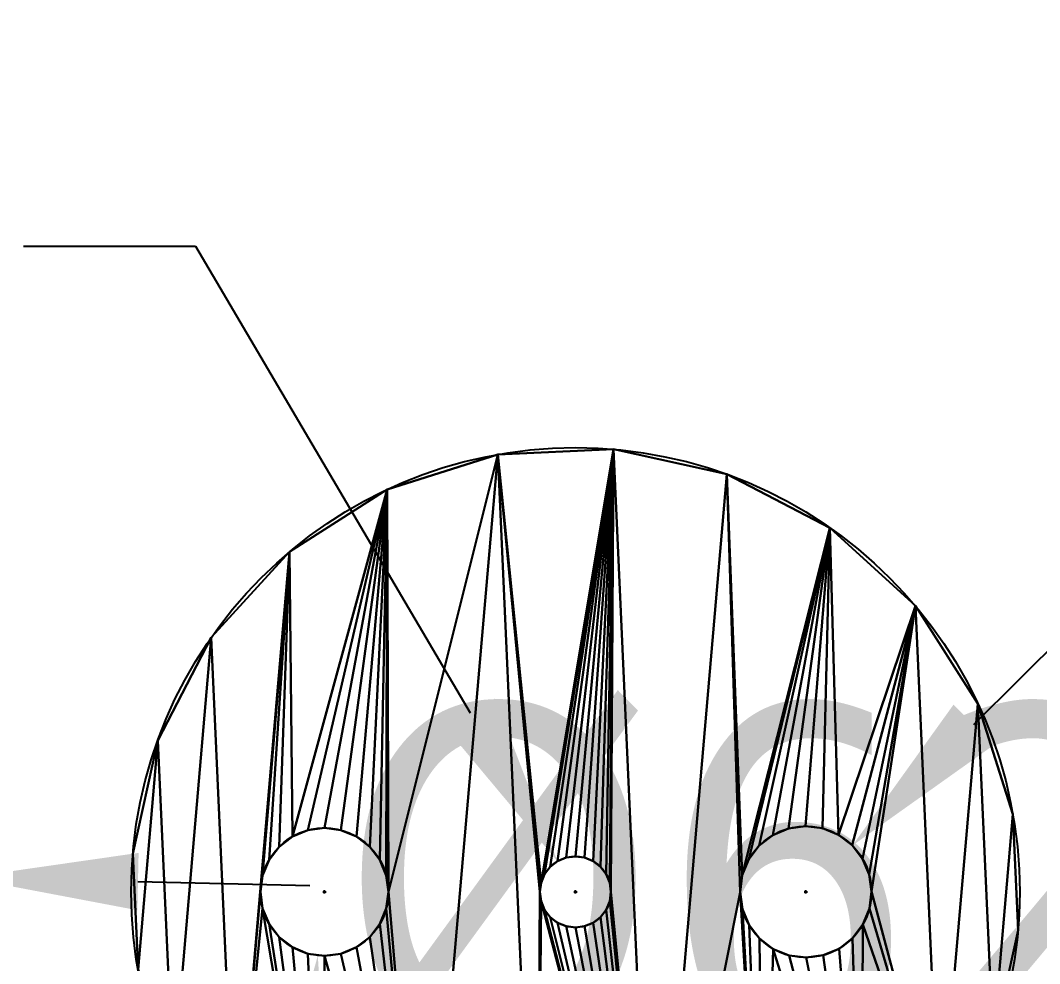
# Model space of a CAD drawing. Extents: x 8092 to 8804, y 9667 to 10646.
# Drawn here: x 8285.1 to 8342.4, y 10347.1 to 10400.2 of the extents above; entities that cross this region are included whole.
import ezdxf

# ---------------------------------------------------------------- set-up
doc = ezdxf.new("R2010")
doc.units = 0
doc.layers.get('0').update_dxf_attribs({"color": 13, "linetype": 'CONTINUOUS'})
doc.layers.get('DEFPOINTS').update_dxf_attribs({"linetype": 'CONTINUOUS'})
doc.styles.add('TAHOMA', font='tahoma.ttf')
doc.dimstyles.new('DIMSTYLE10', dxfattribs={"dimtxt": 19.244637, "dimasz": 9.622319, "dimexe": 9.622319, "dimexo": 9.622319, "dimgap": 1.924464, "dimtad": 0, "dimtih": 1, "dimtoh": 1, "dimdec": 1, "dimzin": 0, "dimtxsty": 'TAHOMA', "dimcen": 0.09, "dimazin": 3, "dimtfac": 1, "dimtdec": 4, "dimtofl": 0, "dimtmove": 0, "dimatfit": 3, "dimtolj": 1, "dimtzin": 0})
doc.dimstyles.new('DIMSTYLE11', dxfattribs={"dimtxt": 19.360294, "dimasz": 9.680147, "dimexe": 9.680147, "dimexo": 9.680147, "dimgap": 1.936029, "dimtad": 0, "dimtih": 1, "dimtoh": 1, "dimdec": 1, "dimzin": 0, "dimtxsty": 'TAHOMA', "dimcen": 0.09, "dimazin": 3, "dimtfac": 1, "dimtdec": 4, "dimtofl": 0, "dimtmove": 0, "dimatfit": 3, "dimtolj": 1, "dimtzin": 0})
doc.dimstyles.new('DIMSTYLE9', dxfattribs={"dimtxt": 19.321487, "dimasz": 9.660743, "dimexe": 9.660743, "dimexo": 9.660743, "dimgap": 1.932149, "dimtad": 0, "dimtih": 1, "dimtoh": 1, "dimdec": 1, "dimzin": 0, "dimtxsty": 'TAHOMA', "dimcen": 0.09, "dimazin": 3, "dimtfac": 1, "dimtdec": 4, "dimtofl": 0, "dimtmove": 0, "dimatfit": 3, "dimtolj": 1, "dimtzin": 0})

# ---------------------------------------------------------------- blocks, each defined once
blk = doc.blocks.new('*D21')
at = {"color": 0}
for p, q in [((8316.206, 10351.138), (8316.386, 10351.138)), ((8316.296, 10351.048), (8316.296, 10351.228)), ((8316.528, 10306.817), (8316.477, 10316.477)), ((8326.189, 10306.817), (8316.528, 10306.817))]:
    blk.add_line(p, q, dxfattribs=at)
blk.add_solid([(8318.088, 10316.486), (8314.867, 10316.469), (8316.427, 10326.138)], dxfattribs=at)
at = {"layer": 'DEFPOINTS', "color": 0}
for p in [(8316.166, 10376.137), (8316.427, 10326.138)]:
    blk.add_point(p, dxfattribs=at)
at = {"color": 0, "insert": (8384.366, 10306.817), "char_height": 19.32149, "attachment_point": 5, "style": 'TAHOMA'}
blk.add_mtext('\\A1;%%c50.0mm', dxfattribs=at)
blk = doc.blocks.new('*D22')
at = {"color": 0}
for p, q in [((8356.3, 10378.055), (8338.703, 10360.537)), ((8365.922, 10378.055), (8356.3, 10378.055)), ((8329.172, 10351.138), (8329.352, 10351.138)), ((8329.262, 10351.048), (8329.262, 10351.228))]:
    blk.add_line(p, q, dxfattribs=at)
blk.add_solid([(8337.572, 10361.674), (8339.835, 10359.401), (8331.884, 10353.748)], dxfattribs=at)
at = {"layer": 'DEFPOINTS', "color": 0}
for p in [(8331.884, 10353.748), (8326.64, 10348.527)]:
    blk.add_point(p, dxfattribs=at)
at = {"color": 0, "insert": (8416.641, 10378.055), "char_height": 19.24464, "attachment_point": 5, "style": 'TAHOMA'}
blk.add_mtext('\\A1;%%c7.4mm', dxfattribs=at)
blk = doc.blocks.new('*D23')
at = {"color": 0}
for p, q in [((8285.245, 10387.477), (8294.925, 10387.477)), ((8294.925, 10387.477), (8310.375, 10361.206)), ((8316.206, 10351.138), (8316.386, 10351.138)), ((8316.296, 10351.048), (8316.296, 10351.228))]:
    blk.add_line(p, q, dxfattribs=at)
blk.add_solid([(8308.985, 10360.388), (8311.766, 10362.024), (8315.282, 10352.862)], dxfattribs=at)
at = {"layer": 'DEFPOINTS', "color": 0}
for p in [(8315.282, 10352.862), (8317.31, 10349.414)]:
    blk.add_point(p, dxfattribs=at)
at = {"color": 0, "insert": (8234.221, 10387.477), "char_height": 19.36029, "attachment_point": 5, "style": 'TAHOMA'}
blk.add_mtext('\\A1;%%c4.0mm', dxfattribs=at)
blk = doc.blocks.new('*D24')
at = {"color": 0}
for p, q in [((8302.081, 10351.138), (8302.261, 10351.138)), ((8302.171, 10351.048), (8302.171, 10351.228)), ((8297.826, 10309.306), (8300.799, 10337.929)), ((8288.145, 10309.306), (8297.826, 10309.306))]:
    blk.add_line(p, q, dxfattribs=at)
blk.add_solid([(8302.404, 10337.762), (8299.194, 10338.095), (8301.799, 10347.557)], dxfattribs=at)
at = {"layer": 'DEFPOINTS', "color": 0}
for p in [(8302.543, 10354.718), (8301.799, 10347.557)]:
    blk.add_point(p, dxfattribs=at)
at = {"color": 0, "insert": (8237.121, 10309.306), "char_height": 19.36029, "attachment_point": 5, "style": 'TAHOMA'}
blk.add_mtext('\\A1;%%c7.2mm', dxfattribs=at)
blk = doc.blocks.new('*D48')
at = {"color": 0}
for p, q in [((8250.685, 10352.631), (8250.865, 10352.631)), ((8250.775, 10352.541), (8250.775, 10352.721)), ((8291.679, 10351.721), (8301.357, 10351.505))]:
    blk.add_line(p, q, dxfattribs=at)
blk.add_solid([(8291.715, 10353.334), (8291.643, 10350.108), (8282.002, 10351.936)], dxfattribs=at)
at = {"layer": 'DEFPOINTS', "color": 0}
for p in [(8219.548, 10353.326), (8282.002, 10351.936)]:
    blk.add_point(p, dxfattribs=at)
at = {"color": 0, "insert": (8359.651, 10351.505), "char_height": 19.36029, "attachment_point": 5, "style": 'TAHOMA'}
blk.add_mtext('\\A1;%%c62.5mm', dxfattribs=at)

msp = doc.modelspace()

# ---------------------------------------------------------------- linework, layer by layer
for p, q in [((8311.926, 10375.753), (8311.926, 10375.753, 2.2)), ((8318.446, 10376.045), (8318.446, 10376.045, 2.2)), ((8324.819, 10374.64), (8324.819, 10374.64, 2.2)), ((8305.704, 10373.783), (8305.704, 10373.783, 2.2)), ((8330.612, 10371.633), (8330.612, 10371.633, 2.2)), ((8300.204, 10370.27), (8300.204, 10370.27, 2.2)), ((8335.429, 10367.23), (8335.429, 10367.23, 2.2)), ((8295.801, 10365.453), (8295.801, 10365.453, 2.2)), ((8338.942, 10361.73), (8338.942, 10361.73, 2.2)), ((8292.794, 10359.661), (8292.794, 10359.661, 2.2)), ((8340.911, 10355.508), (8340.911, 10355.508, 2.2)), ((8301.24, 10354.615), (8301.24, 10354.615, 2.2)), ((8302.171, 10354.738), (8302.171, 10354.738, 2.2)), ((8303.103, 10354.615), (8303.103, 10354.615, 2.2)), ((8328.286, 10354.707), (8328.286, 10354.707, 2.2)), ((8329.243, 10354.838), (8329.243, 10354.838, 2.2)), ((8330.202, 10354.716), (8330.202, 10354.716, 2.2)), ((8300.371, 10354.255), (8300.371, 10354.255, 2.2)), ((8303.971, 10354.255), (8303.971, 10354.255, 2.2)), ((8327.396, 10354.333), (8327.396, 10354.333, 2.2)), ((8331.096, 10354.351), (8331.096, 10354.351, 2.2)), ((8299.626, 10353.683), (8299.626, 10353.683, 2.2)), ((8304.717, 10353.683), (8304.717, 10353.683, 2.2)), ((8326.633, 10353.741), (8326.633, 10353.741, 2.2)), ((8331.865, 10353.767), (8331.865, 10353.767, 2.2)), ((8291.389, 10353.287), (8291.389, 10353.287, 2.2)), ((8299.054, 10352.938), (8299.054, 10352.938, 2.2)), ((8305.289, 10352.938), (8305.289, 10352.938, 2.2)), ((8315.296, 10352.87), (8315.296, 10352.87, 2.2)), ((8315.779, 10353.07), (8315.779, 10353.07, 2.2)), ((8316.296, 10353.138), (8316.296, 10353.138, 2.2)), ((8316.814, 10353.07), (8316.814, 10353.07, 2.2)), ((8317.296, 10352.87), (8317.296, 10352.87, 2.2)), ((8326.048, 10352.971), (8326.048, 10352.971, 2.2)), ((8332.457, 10353.004), (8332.457, 10353.004, 2.2)), ((8314.882, 10352.552), (8314.882, 10352.552, 2.2)), ((8317.71, 10352.552), (8317.71, 10352.552, 2.2)), ((8298.694, 10352.069), (8298.694, 10352.069, 2.2)), ((8305.649, 10352.069), (8305.649, 10352.069, 2.2)), ((8314.364, 10351.655), (8314.364, 10351.655, 2.2)), ((8314.564, 10352.138), (8314.564, 10352.138, 2.2)), ((8318.028, 10352.138), (8318.028, 10352.138, 2.2)), ((8318.228, 10351.655), (8318.228, 10351.655, 2.2)), ((8325.683, 10352.077), (8325.683, 10352.077, 2.2)), ((8332.831, 10352.113), (8332.831, 10352.113, 2.2)), ((8298.571, 10351.138), (8298.571, 10351.138, 2.2)), ((8305.771, 10351.138), (8305.771, 10351.138, 2.2)), ((8314.296, 10351.138), (8314.296, 10351.138, 2.2)), ((8318.296, 10351.138), (8318.296, 10351.138, 2.2)), ((8325.562, 10351.119), (8325.562, 10351.119, 2.2)), ((8332.962, 10351.156), (8332.962, 10351.156, 2.2)), ((8314.364, 10350.62), (8314.364, 10350.62, 2.2)), ((8318.228, 10350.62), (8318.228, 10350.62, 2.2)), ((8298.694, 10350.206), (8298.694, 10350.206, 2.2)), ((8305.649, 10350.206), (8305.649, 10350.206, 2.2)), ((8314.564, 10350.138), (8314.564, 10350.138, 2.2)), ((8318.028, 10350.138), (8318.028, 10350.138, 2.2)), ((8325.693, 10350.162), (8325.693, 10350.162, 2.2)), ((8332.841, 10350.198), (8332.841, 10350.198, 2.2)), ((8299.054, 10349.338), (8299.054, 10349.338, 2.2)), ((8305.289, 10349.338), (8305.289, 10349.338, 2.2)), ((8314.882, 10349.723), (8314.882, 10349.723, 2.2)), ((8315.296, 10349.406), (8315.296, 10349.406, 2.2)), ((8317.296, 10349.406), (8317.296, 10349.406, 2.2)), ((8317.71, 10349.723), (8317.71, 10349.723, 2.2)), ((8315.779, 10349.206), (8315.779, 10349.206, 2.2)), ((8316.296, 10349.138), (8316.296, 10349.138, 2.2)), ((8316.814, 10349.206), (8316.814, 10349.206, 2.2)), ((8326.067, 10349.272), (8326.067, 10349.272, 2.2)), ((8332.476, 10349.304), (8332.476, 10349.304, 2.2)), ((8341.204, 10348.988), (8341.204, 10348.988, 2.2)), ((8299.626, 10348.592), (8299.626, 10348.592, 2.2)), ((8304.717, 10348.592), (8304.717, 10348.592, 2.2)), ((8326.659, 10348.508), (8326.659, 10348.508, 2.2)), ((8331.891, 10348.535), (8331.891, 10348.535, 2.2)), ((8300.371, 10348.02), (8300.371, 10348.02, 2.2)), ((8301.24, 10347.66), (8301.24, 10347.66, 2.2)), ((8303.103, 10347.66), (8303.103, 10347.66, 2.2)), ((8303.971, 10348.02), (8303.971, 10348.02, 2.2)), ((8327.428, 10347.924), (8327.428, 10347.924, 2.2)), ((8331.128, 10347.943), (8331.128, 10347.943, 2.2)), ((8302.171, 10347.538), (8302.171, 10347.538, 2.2)), ((8328.322, 10347.559), (8328.322, 10347.559, 2.2)), ((8329.281, 10347.438), (8329.281, 10347.438, 2.2)), ((8330.238, 10347.569), (8330.238, 10347.569, 2.2))]:
    msp.add_line(p, q)
for centre, radius in [((8316.296, 10351.138), 25), ((8316.296, 10351.138, 2.2), 25), ((8302.171, 10351.138), 3.6), ((8302.171, 10351.138, 2.2), 3.6), ((8329.262, 10351.138), 3.7), ((8329.262, 10351.138, 2.2), 3.7), ((8316.296, 10351.138), 2), ((8316.296, 10351.138, 2.2), 2)]:
    msp.add_circle(centre, radius)

# ---------------------------------------------------------------- dimensions: what is measured, and where the dimension line sits
at = {"color": 250}
for p1, p2, dimstyle, picture, middle in [((8317.31, 10349.414), (8315.282, 10352.862), 'DIMSTYLE11', '*D23', (8234.221, 10387.477)), ((8326.64, 10348.527), (8331.884, 10353.748), 'DIMSTYLE10', '*D22', (8416.641, 10378.055)), ((8316.166, 10376.137), (8316.427, 10326.138), 'DIMSTYLE9', '*D21', (8384.366, 10306.817)), ((8219.548, 10353.326), (8282.002, 10351.936), 'DIMSTYLE11', '*D48', (8301.357, 10351.505)), ((8302.543, 10354.718), (8301.799, 10347.557), 'DIMSTYLE11', '*D24', (8237.121, 10309.306))]:
    dim = msp.add_diameter_dim_2p(p1=p1, p2=p2, dimstyle=dimstyle, override={"dimpost": 'mm'}, dxfattribs=at)
    dim.commit()
    dim.dimension.update_dxf_attribs({"geometry": picture, "text_midpoint": middle, "dimtype": 163})

# ---------------------------------------------------------------- meshes
mesh = msp.add_polyface()
corners = [(8292.794, 10359.661), (8291.681, 10346.768), (8291.389, 10353.287), (8293.651, 10340.546), (8295.801, 10365.453), (8297.164, 10335.045), (8300.204, 10370.27), (8298.571, 10351.138), (8298.694, 10352.069), (8299.054, 10352.938), (8299.626, 10353.683), (8300.371, 10354.255), (8305.704, 10373.783), (8301.24, 10354.615), (8302.171, 10354.738), (8303.103, 10354.615), (8303.971, 10354.255), (8304.717, 10353.683), (8305.289, 10352.938), (8305.649, 10352.069), (8305.771, 10351.138), (8311.926, 10375.753), (8307.773, 10327.635), (8314.147, 10326.23), (8314.296, 10351.138), (8314.364, 10351.655), (8318.446, 10376.045), (8314.564, 10352.138), (8314.882, 10352.552), (8315.296, 10352.87), (8315.779, 10353.07), (8316.296, 10353.138), (8316.814, 10353.07), (8317.296, 10352.87), (8317.71, 10352.552), (8318.028, 10352.138), (8318.228, 10351.655), (8318.296, 10351.138), (8324.819, 10374.64), (8325.683, 10352.077), (8325.562, 10351.119), (8330.612, 10371.633), (8326.048, 10352.971), (8326.633, 10353.741), (8327.396, 10354.333), (8328.286, 10354.707), (8329.243, 10354.838), (8330.202, 10354.716), (8331.096, 10354.351), (8335.429, 10367.23), (8331.865, 10353.767), (8332.457, 10353.004), (8332.831, 10352.113), (8332.962, 10351.156), (8314.364, 10350.62), (8320.666, 10326.523), (8314.564, 10350.138), (8314.882, 10349.723), (8315.296, 10349.406), (8315.779, 10349.206), (8316.296, 10349.138), (8316.814, 10349.206), (8317.296, 10349.406), (8317.71, 10349.723), (8318.028, 10350.138), (8318.228, 10350.62), (8326.888, 10328.492), (8325.693, 10350.162), (8326.067, 10349.272), (8326.659, 10348.508), (8327.428, 10347.924), (8332.388, 10332.005), (8328.322, 10347.559), (8329.281, 10347.438), (8330.238, 10347.569), (8331.128, 10347.943), (8331.891, 10348.535), (8332.476, 10349.304), (8336.792, 10336.822), (8332.841, 10350.198), (8338.942, 10361.73), (8339.799, 10342.615), (8340.911, 10355.508), (8341.204, 10348.988), (8298.694, 10350.206), (8301.981, 10330.642), (8299.054, 10349.338), (8299.626, 10348.592), (8300.371, 10348.02), (8301.24, 10347.66), (8302.171, 10347.538), (8303.103, 10347.66), (8303.971, 10348.02), (8304.717, 10348.592), (8305.289, 10349.338), (8305.649, 10350.206)]
mesh.append_faces([[corners[k] for k in face] for face in [(0, 1, 2), (81, 82, 83)]], dxfattribs={"vtx0": -1})
mesh.append_faces([[corners[k] for k in face] for face in [(1, 0, 3), (3, 4, 5), (7, 6, 8), (8, 6, 9), (9, 6, 10), (10, 6, 11), (11, 12, 13), (13, 12, 14), (14, 12, 15), (15, 12, 16), (16, 12, 17), (17, 12, 18), (18, 12, 19), (19, 12, 20), (22, 21, 23), (24, 21, 25), (25, 26, 27), (27, 26, 28), (28, 26, 29), (29, 26, 30), (30, 26, 31), (31, 26, 32), (32, 26, 33), (33, 26, 34), (34, 26, 35), (35, 26, 36), (36, 26, 37), (39, 41, 42), (42, 41, 43), (43, 41, 44), (44, 41, 45), (45, 41, 46), (46, 41, 47), (47, 41, 48), (48, 49, 50), (50, 49, 51), (51, 49, 52), (52, 49, 53), (23, 54, 55), (54, 23, 24), (55, 40, 66), (66, 70, 71), (71, 77, 78), (78, 80, 81), (5, 84, 85), (84, 5, 7), (85, 90, 22)]], dxfattribs={"vtx0": -1, "vtx1": -1})
mesh.append_faces([[corners[k] for k in face] for face in [(5, 6, 7), (20, 21, 22), (23, 21, 24), (55, 37, 26), (55, 38, 40), (78, 53, 49)]], dxfattribs={"vtx0": -1, "vtx1": -1, "vtx2": -1})
mesh.append_faces([[corners[k] for k in face] for face in [(3, 0, 4), (5, 4, 6), (11, 6, 12), (20, 12, 21), (25, 21, 26), (38, 39, 40), (39, 38, 41), (48, 41, 49), (55, 54, 56), (55, 56, 57), (55, 57, 58), (55, 58, 59), (55, 59, 60), (55, 60, 61), (55, 61, 62), (55, 62, 63), (55, 63, 64), (55, 64, 65), (55, 65, 37), (55, 26, 38), (66, 40, 67), (66, 67, 68), (66, 68, 69), (66, 69, 70), (71, 70, 72), (71, 72, 73), (71, 73, 74), (71, 74, 75), (71, 75, 76), (71, 76, 77), (78, 77, 79), (78, 79, 53), (78, 49, 80), (81, 80, 82), (85, 84, 86), (85, 86, 87), (85, 87, 88), (85, 88, 89), (85, 89, 90), (22, 90, 91), (22, 91, 92), (22, 92, 93), (22, 93, 94), (22, 94, 95), (22, 95, 20)]], dxfattribs={"vtx0": -1, "vtx2": -1})
mesh = msp.add_polyface()
corners = [(8314.147, 10326.23, 2.2), (8314.364, 10350.62, 2.2), (8314.296, 10351.138, 2.2), (8320.666, 10326.523, 2.2), (8314.564, 10350.138, 2.2), (8314.882, 10349.723, 2.2), (8315.296, 10349.406, 2.2), (8315.779, 10349.206, 2.2), (8316.296, 10349.138, 2.2), (8316.814, 10349.206, 2.2), (8317.296, 10349.406, 2.2), (8317.71, 10349.723, 2.2), (8318.028, 10350.138, 2.2), (8318.228, 10350.62, 2.2), (8318.296, 10351.138, 2.2), (8318.446, 10376.045, 2.2), (8324.819, 10374.64, 2.2), (8325.562, 10351.119, 2.2), (8326.888, 10328.492, 2.2), (8325.693, 10350.162, 2.2), (8326.067, 10349.272, 2.2), (8326.659, 10348.508, 2.2), (8327.428, 10347.924, 2.2), (8332.388, 10332.005, 2.2), (8328.322, 10347.559, 2.2), (8329.281, 10347.438, 2.2), (8330.238, 10347.569, 2.2), (8331.128, 10347.943, 2.2), (8331.891, 10348.535, 2.2), (8332.476, 10349.304, 2.2), (8336.792, 10336.822, 2.2), (8332.841, 10350.198, 2.2), (8332.962, 10351.156, 2.2), (8335.429, 10367.23, 2.2), (8338.942, 10361.73, 2.2), (8339.799, 10342.615, 2.2), (8340.911, 10355.508, 2.2), (8341.204, 10348.988, 2.2), (8325.683, 10352.077, 2.2), (8330.612, 10371.633, 2.2), (8326.048, 10352.971, 2.2), (8326.633, 10353.741, 2.2), (8327.396, 10354.333, 2.2), (8328.286, 10354.707, 2.2), (8329.243, 10354.838, 2.2), (8330.202, 10354.716, 2.2), (8331.096, 10354.351, 2.2), (8331.865, 10353.767, 2.2), (8332.457, 10353.004, 2.2), (8332.831, 10352.113, 2.2), (8297.164, 10335.045, 2.2), (8298.694, 10350.206, 2.2), (8298.571, 10351.138, 2.2), (8301.981, 10330.642, 2.2), (8299.054, 10349.338, 2.2), (8299.626, 10348.592, 2.2), (8300.371, 10348.02, 2.2), (8301.24, 10347.66, 2.2), (8302.171, 10347.538, 2.2), (8307.773, 10327.635, 2.2), (8303.103, 10347.66, 2.2), (8303.971, 10348.02, 2.2), (8304.717, 10348.592, 2.2), (8305.289, 10349.338, 2.2), (8305.649, 10350.206, 2.2), (8305.771, 10351.138, 2.2), (8291.681, 10346.768, 2.2), (8292.794, 10359.661, 2.2), (8291.389, 10353.287, 2.2), (8293.651, 10340.546, 2.2), (8295.801, 10365.453, 2.2), (8300.204, 10370.27, 2.2), (8298.694, 10352.069, 2.2), (8299.054, 10352.938, 2.2), (8299.626, 10353.683, 2.2), (8300.371, 10354.255, 2.2), (8305.704, 10373.783, 2.2), (8301.24, 10354.615, 2.2), (8302.171, 10354.738, 2.2), (8303.103, 10354.615, 2.2), (8303.971, 10354.255, 2.2), (8304.717, 10353.683, 2.2), (8305.289, 10352.938, 2.2), (8305.649, 10352.069, 2.2), (8311.926, 10375.753, 2.2), (8314.364, 10351.655, 2.2), (8314.564, 10352.138, 2.2), (8314.882, 10352.552, 2.2), (8315.296, 10352.87, 2.2), (8315.779, 10353.07, 2.2), (8316.296, 10353.138, 2.2), (8316.814, 10353.07, 2.2), (8317.296, 10352.87, 2.2), (8317.71, 10352.552, 2.2), (8318.028, 10352.138, 2.2), (8318.228, 10351.655, 2.2)]
mesh.append_faces([[corners[k] for k in face] for face in [(36, 35, 37), (66, 67, 68)]], dxfattribs={"vtx0": -1})
mesh.append_faces([[corners[k] for k in face] for face in [(1, 3, 4), (4, 3, 5), (5, 3, 6), (6, 3, 7), (7, 3, 8), (8, 3, 9), (9, 3, 10), (10, 3, 11), (11, 3, 12), (12, 3, 13), (13, 3, 14), (15, 3, 16), (17, 18, 19), (19, 18, 20), (20, 18, 21), (21, 18, 22), (22, 23, 24), (24, 23, 25), (25, 23, 26), (26, 23, 27), (27, 23, 28), (28, 23, 29), (29, 30, 31), (31, 30, 32), (33, 30, 34), (34, 35, 36), (16, 38, 39), (38, 16, 17), (39, 46, 33), (51, 53, 54), (54, 53, 55), (55, 53, 56), (56, 53, 57), (57, 53, 58), (58, 59, 60), (60, 59, 61), (61, 59, 62), (62, 59, 63), (63, 59, 64), (64, 59, 65), (67, 69, 70), (70, 50, 71), (71, 75, 76), (76, 65, 84), (84, 85, 15)]], dxfattribs={"vtx0": -1, "vtx1": -1})
mesh.append_faces([[corners[k] for k in face] for face in [(14, 3, 15), (16, 3, 17), (32, 30, 33), (71, 50, 52), (84, 65, 59), (84, 0, 2)]], dxfattribs={"vtx0": -1, "vtx1": -1, "vtx2": -1})
mesh.append_faces([[corners[k] for k in face] for face in [(0, 1, 2), (1, 0, 3), (17, 3, 18), (22, 18, 23), (29, 23, 30), (34, 30, 35), (39, 38, 40), (39, 40, 41), (39, 41, 42), (39, 42, 43), (39, 43, 44), (39, 44, 45), (39, 45, 46), (33, 46, 47), (33, 47, 48), (33, 48, 49), (33, 49, 32), (50, 51, 52), (51, 50, 53), (58, 53, 59), (67, 66, 69), (70, 69, 50), (71, 52, 72), (71, 72, 73), (71, 73, 74), (71, 74, 75), (76, 75, 77), (76, 77, 78), (76, 78, 79), (76, 79, 80), (76, 80, 81), (76, 81, 82), (76, 82, 83), (76, 83, 65), (84, 59, 0), (84, 2, 85), (15, 85, 86), (15, 86, 87), (15, 87, 88), (15, 88, 89), (15, 89, 90), (15, 90, 91), (15, 91, 92), (15, 92, 93), (15, 93, 94), (15, 94, 95), (15, 95, 14)]], dxfattribs={"vtx0": -1, "vtx2": -1})
mesh = msp.add_polyface()
corners = [(8305.704, 10373.783, 2.2), (8311.926, 10375.753), (8305.704, 10373.783), (8311.926, 10375.753, 2.2)]
mesh.append_faces([[corners[k] for k in face] for face in [(0, 1, 2), (1, 0, 3)]], dxfattribs={"vtx0": -1})
mesh = msp.add_polyface()
corners = [(8311.926, 10375.753, 2.2), (8318.446, 10376.045), (8311.926, 10375.753), (8318.446, 10376.045, 2.2)]
mesh.append_faces([[corners[k] for k in face] for face in [(0, 1, 2), (1, 0, 3)]], dxfattribs={"vtx0": -1})
mesh = msp.add_polyface()
corners = [(8318.446, 10376.045, 2.2), (8324.819, 10374.64), (8318.446, 10376.045), (8324.819, 10374.64, 2.2)]
mesh.append_faces([[corners[k] for k in face] for face in [(0, 1, 2), (1, 0, 3)]], dxfattribs={"vtx0": -1})
mesh = msp.add_polyface()
corners = [(8324.819, 10374.64, 2.2), (8330.612, 10371.633), (8324.819, 10374.64), (8330.612, 10371.633, 2.2)]
mesh.append_faces([[corners[k] for k in face] for face in [(0, 1, 2), (1, 0, 3)]], dxfattribs={"vtx0": -1})
mesh = msp.add_polyface()
corners = [(8300.204, 10370.27, 2.2), (8305.704, 10373.783), (8300.204, 10370.27), (8305.704, 10373.783, 2.2)]
mesh.append_faces([[corners[k] for k in face] for face in [(0, 1, 2), (1, 0, 3)]], dxfattribs={"vtx0": -1})
mesh = msp.add_polyface()
corners = [(8330.612, 10371.633, 2.2), (8335.429, 10367.23), (8330.612, 10371.633), (8335.429, 10367.23, 2.2)]
mesh.append_faces([[corners[k] for k in face] for face in [(0, 1, 2), (1, 0, 3)]], dxfattribs={"vtx0": -1})
mesh = msp.add_polyface()
corners = [(8300.204, 10370.27, 2.2), (8295.801, 10365.453), (8295.801, 10365.453, 2.2), (8300.204, 10370.27)]
mesh.append_faces([[corners[k] for k in face] for face in [(0, 1, 2), (1, 0, 3)]], dxfattribs={"vtx0": -1})
mesh = msp.add_polyface()
corners = [(8335.429, 10367.23), (8338.942, 10361.73, 2.2), (8338.942, 10361.73), (8335.429, 10367.23, 2.2)]
mesh.append_faces([[corners[k] for k in face] for face in [(0, 1, 2), (1, 0, 3)]], dxfattribs={"vtx0": -1})
mesh = msp.add_polyface()
corners = [(8295.801, 10365.453, 2.2), (8292.794, 10359.661), (8292.794, 10359.661, 2.2), (8295.801, 10365.453)]
mesh.append_faces([[corners[k] for k in face] for face in [(0, 1, 2), (1, 0, 3)]], dxfattribs={"vtx0": -1})
mesh = msp.add_polyface()
corners = [(8338.942, 10361.73), (8340.911, 10355.508, 2.2), (8340.911, 10355.508), (8338.942, 10361.73, 2.2)]
mesh.append_faces([[corners[k] for k in face] for face in [(0, 1, 2), (1, 0, 3)]], dxfattribs={"vtx0": -1})
mesh = msp.add_polyface()
corners = [(8292.794, 10359.661, 2.2), (8291.389, 10353.287), (8291.389, 10353.287, 2.2), (8292.794, 10359.661)]
mesh.append_faces([[corners[k] for k in face] for face in [(0, 1, 2), (1, 0, 3)]], dxfattribs={"vtx0": -1})
mesh = msp.add_polyface()
corners = [(8340.911, 10355.508), (8341.204, 10348.988, 2.2), (8341.204, 10348.988), (8340.911, 10355.508, 2.2)]
mesh.append_faces([[corners[k] for k in face] for face in [(0, 1, 2), (1, 0, 3)]], dxfattribs={"vtx0": -1})
mesh = msp.add_polyface()
corners = [(8301.24, 10354.615, 2.2), (8300.371, 10354.255), (8301.24, 10354.615), (8300.371, 10354.255, 2.2)]
mesh.append_faces([[corners[k] for k in face] for face in [(0, 1, 2), (1, 0, 3)]], dxfattribs={"vtx0": -1})
mesh = msp.add_polyface()
corners = [(8302.171, 10354.738, 2.2), (8301.24, 10354.615), (8302.171, 10354.738), (8301.24, 10354.615, 2.2)]
mesh.append_faces([[corners[k] for k in face] for face in [(0, 1, 2), (1, 0, 3)]], dxfattribs={"vtx0": -1})
mesh = msp.add_polyface()
corners = [(8303.103, 10354.615, 2.2), (8302.171, 10354.738), (8303.103, 10354.615), (8302.171, 10354.738, 2.2)]
mesh.append_faces([[corners[k] for k in face] for face in [(0, 1, 2), (1, 0, 3)]], dxfattribs={"vtx0": -1})
mesh = msp.add_polyface()
corners = [(8303.971, 10354.255, 2.2), (8303.103, 10354.615), (8303.971, 10354.255), (8303.103, 10354.615, 2.2)]
mesh.append_faces([[corners[k] for k in face] for face in [(0, 1, 2), (1, 0, 3)]], dxfattribs={"vtx0": -1})
mesh = msp.add_polyface()
corners = [(8328.286, 10354.707, 2.2), (8327.396, 10354.333), (8328.286, 10354.707), (8327.396, 10354.333, 2.2)]
mesh.append_faces([[corners[k] for k in face] for face in [(0, 1, 2), (1, 0, 3)]], dxfattribs={"vtx0": -1})
mesh = msp.add_polyface()
corners = [(8329.243, 10354.838, 2.2), (8328.286, 10354.707), (8329.243, 10354.838), (8328.286, 10354.707, 2.2)]
mesh.append_faces([[corners[k] for k in face] for face in [(0, 1, 2), (1, 0, 3)]], dxfattribs={"vtx0": -1})
mesh = msp.add_polyface()
corners = [(8330.202, 10354.716, 2.2), (8329.243, 10354.838), (8330.202, 10354.716), (8329.243, 10354.838, 2.2)]
mesh.append_faces([[corners[k] for k in face] for face in [(0, 1, 2), (1, 0, 3)]], dxfattribs={"vtx0": -1})
mesh = msp.add_polyface()
corners = [(8331.096, 10354.351, 2.2), (8330.202, 10354.716), (8331.096, 10354.351), (8330.202, 10354.716, 2.2)]
mesh.append_faces([[corners[k] for k in face] for face in [(0, 1, 2), (1, 0, 3)]], dxfattribs={"vtx0": -1})
mesh = msp.add_polyface()
corners = [(8300.371, 10354.255, 2.2), (8299.626, 10353.683), (8300.371, 10354.255), (8299.626, 10353.683, 2.2)]
mesh.append_faces([[corners[k] for k in face] for face in [(0, 1, 2), (1, 0, 3)]], dxfattribs={"vtx0": -1})
mesh = msp.add_polyface()
corners = [(8304.717, 10353.683, 2.2), (8303.971, 10354.255), (8304.717, 10353.683), (8303.971, 10354.255, 2.2)]
mesh.append_faces([[corners[k] for k in face] for face in [(0, 1, 2), (1, 0, 3)]], dxfattribs={"vtx0": -1})
mesh = msp.add_polyface()
corners = [(8327.396, 10354.333, 2.2), (8326.633, 10353.741), (8327.396, 10354.333), (8326.633, 10353.741, 2.2)]
mesh.append_faces([[corners[k] for k in face] for face in [(0, 1, 2), (1, 0, 3)]], dxfattribs={"vtx0": -1})
mesh = msp.add_polyface()
corners = [(8331.865, 10353.767, 2.2), (8331.096, 10354.351), (8331.865, 10353.767), (8331.096, 10354.351, 2.2)]
mesh.append_faces([[corners[k] for k in face] for face in [(0, 1, 2), (1, 0, 3)]], dxfattribs={"vtx0": -1})
mesh = msp.add_polyface()
corners = [(8299.626, 10353.683), (8299.054, 10352.938, 2.2), (8299.054, 10352.938), (8299.626, 10353.683, 2.2)]
mesh.append_faces([[corners[k] for k in face] for face in [(0, 1, 2), (1, 0, 3)]], dxfattribs={"vtx0": -1})
mesh = msp.add_polyface()
corners = [(8304.717, 10353.683, 2.2), (8305.289, 10352.938), (8305.289, 10352.938, 2.2), (8304.717, 10353.683)]
mesh.append_faces([[corners[k] for k in face] for face in [(0, 1, 2), (1, 0, 3)]], dxfattribs={"vtx0": -1})
mesh = msp.add_polyface()
corners = [(8326.633, 10353.741), (8326.048, 10352.971, 2.2), (8326.048, 10352.971), (8326.633, 10353.741, 2.2)]
mesh.append_faces([[corners[k] for k in face] for face in [(0, 1, 2), (1, 0, 3)]], dxfattribs={"vtx0": -1})
mesh = msp.add_polyface()
corners = [(8331.865, 10353.767, 2.2), (8332.457, 10353.004), (8332.457, 10353.004, 2.2), (8331.865, 10353.767)]
mesh.append_faces([[corners[k] for k in face] for face in [(0, 1, 2), (1, 0, 3)]], dxfattribs={"vtx0": -1})
mesh = msp.add_polyface()
corners = [(8291.389, 10353.287, 2.2), (8291.681, 10346.768), (8291.681, 10346.768, 2.2), (8291.389, 10353.287)]
mesh.append_faces([[corners[k] for k in face] for face in [(0, 1, 2), (1, 0, 3)]], dxfattribs={"vtx0": -1})
mesh = msp.add_polyface()
corners = [(8299.054, 10352.938), (8298.694, 10352.069, 2.2), (8298.694, 10352.069), (8299.054, 10352.938, 2.2)]
mesh.append_faces([[corners[k] for k in face] for face in [(0, 1, 2), (1, 0, 3)]], dxfattribs={"vtx0": -1})
mesh = msp.add_polyface()
corners = [(8305.289, 10352.938, 2.2), (8305.649, 10352.069), (8305.649, 10352.069, 2.2), (8305.289, 10352.938)]
mesh.append_faces([[corners[k] for k in face] for face in [(0, 1, 2), (1, 0, 3)]], dxfattribs={"vtx0": -1})
mesh = msp.add_polyface()
corners = [(8315.296, 10352.87, 2.2), (8314.882, 10352.552), (8315.296, 10352.87), (8314.882, 10352.552, 2.2)]
mesh.append_faces([[corners[k] for k in face] for face in [(0, 1, 2), (1, 0, 3)]], dxfattribs={"vtx0": -1})
mesh = msp.add_polyface()
corners = [(8315.779, 10353.07, 2.2), (8315.296, 10352.87), (8315.779, 10353.07), (8315.296, 10352.87, 2.2)]
mesh.append_faces([[corners[k] for k in face] for face in [(0, 1, 2), (1, 0, 3)]], dxfattribs={"vtx0": -1})
mesh = msp.add_polyface()
corners = [(8316.296, 10353.138, 2.2), (8315.779, 10353.07), (8316.296, 10353.138), (8315.779, 10353.07, 2.2)]
mesh.append_faces([[corners[k] for k in face] for face in [(0, 1, 2), (1, 0, 3)]], dxfattribs={"vtx0": -1})
mesh = msp.add_polyface()
corners = [(8316.814, 10353.07, 2.2), (8316.296, 10353.138), (8316.814, 10353.07), (8316.296, 10353.138, 2.2)]
mesh.append_faces([[corners[k] for k in face] for face in [(0, 1, 2), (1, 0, 3)]], dxfattribs={"vtx0": -1})
mesh = msp.add_polyface()
corners = [(8317.296, 10352.87, 2.2), (8316.814, 10353.07), (8317.296, 10352.87), (8316.814, 10353.07, 2.2)]
mesh.append_faces([[corners[k] for k in face] for face in [(0, 1, 2), (1, 0, 3)]], dxfattribs={"vtx0": -1})
mesh = msp.add_polyface()
corners = [(8317.71, 10352.552, 2.2), (8317.296, 10352.87), (8317.71, 10352.552), (8317.296, 10352.87, 2.2)]
mesh.append_faces([[corners[k] for k in face] for face in [(0, 1, 2), (1, 0, 3)]], dxfattribs={"vtx0": -1})
mesh = msp.add_polyface()
corners = [(8326.048, 10352.971), (8325.683, 10352.077, 2.2), (8325.683, 10352.077), (8326.048, 10352.971, 2.2)]
mesh.append_faces([[corners[k] for k in face] for face in [(0, 1, 2), (1, 0, 3)]], dxfattribs={"vtx0": -1})
mesh = msp.add_polyface()
corners = [(8332.457, 10353.004, 2.2), (8332.831, 10352.113), (8332.831, 10352.113, 2.2), (8332.457, 10353.004)]
mesh.append_faces([[corners[k] for k in face] for face in [(0, 1, 2), (1, 0, 3)]], dxfattribs={"vtx0": -1})
mesh = msp.add_polyface()
corners = [(8314.882, 10352.552), (8314.564, 10352.138, 2.2), (8314.564, 10352.138), (8314.882, 10352.552, 2.2)]
mesh.append_faces([[corners[k] for k in face] for face in [(0, 1, 2), (1, 0, 3)]], dxfattribs={"vtx0": -1})
mesh = msp.add_polyface()
corners = [(8317.71, 10352.552, 2.2), (8318.028, 10352.138), (8318.028, 10352.138, 2.2), (8317.71, 10352.552)]
mesh.append_faces([[corners[k] for k in face] for face in [(0, 1, 2), (1, 0, 3)]], dxfattribs={"vtx0": -1})
mesh = msp.add_polyface()
corners = [(8298.694, 10352.069), (8298.571, 10351.138, 2.2), (8298.571, 10351.138), (8298.694, 10352.069, 2.2)]
mesh.append_faces([[corners[k] for k in face] for face in [(0, 1, 2), (1, 0, 3)]], dxfattribs={"vtx0": -1})
mesh = msp.add_polyface()
corners = [(8305.649, 10352.069, 2.2), (8305.771, 10351.138), (8305.771, 10351.138, 2.2), (8305.649, 10352.069)]
mesh.append_faces([[corners[k] for k in face] for face in [(0, 1, 2), (1, 0, 3)]], dxfattribs={"vtx0": -1})
mesh = msp.add_polyface()
corners = [(8314.364, 10351.655), (8314.296, 10351.138, 2.2), (8314.296, 10351.138), (8314.364, 10351.655, 2.2)]
mesh.append_faces([[corners[k] for k in face] for face in [(0, 1, 2), (1, 0, 3)]], dxfattribs={"vtx0": -1})
mesh = msp.add_polyface()
corners = [(8314.564, 10352.138), (8314.364, 10351.655, 2.2), (8314.364, 10351.655), (8314.564, 10352.138, 2.2)]
mesh.append_faces([[corners[k] for k in face] for face in [(0, 1, 2), (1, 0, 3)]], dxfattribs={"vtx0": -1})
mesh = msp.add_polyface()
corners = [(8318.028, 10352.138, 2.2), (8318.228, 10351.655), (8318.228, 10351.655, 2.2), (8318.028, 10352.138)]
mesh.append_faces([[corners[k] for k in face] for face in [(0, 1, 2), (1, 0, 3)]], dxfattribs={"vtx0": -1})
mesh = msp.add_polyface()
corners = [(8318.228, 10351.655, 2.2), (8318.296, 10351.138), (8318.296, 10351.138, 2.2), (8318.228, 10351.655)]
mesh.append_faces([[corners[k] for k in face] for face in [(0, 1, 2), (1, 0, 3)]], dxfattribs={"vtx0": -1})
mesh = msp.add_polyface()
corners = [(8325.683, 10352.077), (8325.562, 10351.119, 2.2), (8325.562, 10351.119), (8325.683, 10352.077, 2.2)]
mesh.append_faces([[corners[k] for k in face] for face in [(0, 1, 2), (1, 0, 3)]], dxfattribs={"vtx0": -1})
mesh = msp.add_polyface()
corners = [(8332.831, 10352.113, 2.2), (8332.962, 10351.156), (8332.962, 10351.156, 2.2), (8332.831, 10352.113)]
mesh.append_faces([[corners[k] for k in face] for face in [(0, 1, 2), (1, 0, 3)]], dxfattribs={"vtx0": -1})
mesh = msp.add_polyface()
corners = [(8298.571, 10351.138), (8298.694, 10350.206, 2.2), (8298.694, 10350.206), (8298.571, 10351.138, 2.2)]
mesh.append_faces([[corners[k] for k in face] for face in [(0, 1, 2), (1, 0, 3)]], dxfattribs={"vtx0": -1})
mesh = msp.add_polyface()
corners = [(8305.771, 10351.138, 2.2), (8305.649, 10350.206), (8305.649, 10350.206, 2.2), (8305.771, 10351.138)]
mesh.append_faces([[corners[k] for k in face] for face in [(0, 1, 2), (1, 0, 3)]], dxfattribs={"vtx0": -1})
mesh = msp.add_polyface()
corners = [(8314.296, 10351.138), (8314.364, 10350.62, 2.2), (8314.364, 10350.62), (8314.296, 10351.138, 2.2)]
mesh.append_faces([[corners[k] for k in face] for face in [(0, 1, 2), (1, 0, 3)]], dxfattribs={"vtx0": -1})
mesh = msp.add_polyface()
corners = [(8318.296, 10351.138, 2.2), (8318.228, 10350.62), (8318.228, 10350.62, 2.2), (8318.296, 10351.138)]
mesh.append_faces([[corners[k] for k in face] for face in [(0, 1, 2), (1, 0, 3)]], dxfattribs={"vtx0": -1})
mesh = msp.add_polyface()
corners = [(8325.562, 10351.119), (8325.693, 10350.162, 2.2), (8325.693, 10350.162), (8325.562, 10351.119, 2.2)]
mesh.append_faces([[corners[k] for k in face] for face in [(0, 1, 2), (1, 0, 3)]], dxfattribs={"vtx0": -1})
mesh = msp.add_polyface()
corners = [(8332.962, 10351.156, 2.2), (8332.841, 10350.198), (8332.841, 10350.198, 2.2), (8332.962, 10351.156)]
mesh.append_faces([[corners[k] for k in face] for face in [(0, 1, 2), (1, 0, 3)]], dxfattribs={"vtx0": -1})
mesh = msp.add_polyface()
corners = [(8314.364, 10350.62), (8314.564, 10350.138, 2.2), (8314.564, 10350.138), (8314.364, 10350.62, 2.2)]
mesh.append_faces([[corners[k] for k in face] for face in [(0, 1, 2), (1, 0, 3)]], dxfattribs={"vtx0": -1})
mesh = msp.add_polyface()
corners = [(8318.228, 10350.62, 2.2), (8318.028, 10350.138), (8318.028, 10350.138, 2.2), (8318.228, 10350.62)]
mesh.append_faces([[corners[k] for k in face] for face in [(0, 1, 2), (1, 0, 3)]], dxfattribs={"vtx0": -1})
mesh = msp.add_polyface()
corners = [(8298.694, 10350.206), (8299.054, 10349.338, 2.2), (8299.054, 10349.338), (8298.694, 10350.206, 2.2)]
mesh.append_faces([[corners[k] for k in face] for face in [(0, 1, 2), (1, 0, 3)]], dxfattribs={"vtx0": -1})
mesh = msp.add_polyface()
corners = [(8305.649, 10350.206, 2.2), (8305.289, 10349.338), (8305.289, 10349.338, 2.2), (8305.649, 10350.206)]
mesh.append_faces([[corners[k] for k in face] for face in [(0, 1, 2), (1, 0, 3)]], dxfattribs={"vtx0": -1})
mesh = msp.add_polyface()
corners = [(8314.564, 10350.138), (8314.882, 10349.723, 2.2), (8314.882, 10349.723), (8314.564, 10350.138, 2.2)]
mesh.append_faces([[corners[k] for k in face] for face in [(0, 1, 2), (1, 0, 3)]], dxfattribs={"vtx0": -1})
mesh = msp.add_polyface()
corners = [(8318.028, 10350.138, 2.2), (8317.71, 10349.723), (8317.71, 10349.723, 2.2), (8318.028, 10350.138)]
mesh.append_faces([[corners[k] for k in face] for face in [(0, 1, 2), (1, 0, 3)]], dxfattribs={"vtx0": -1})
mesh = msp.add_polyface()
corners = [(8325.693, 10350.162), (8326.067, 10349.272, 2.2), (8326.067, 10349.272), (8325.693, 10350.162, 2.2)]
mesh.append_faces([[corners[k] for k in face] for face in [(0, 1, 2), (1, 0, 3)]], dxfattribs={"vtx0": -1})
mesh = msp.add_polyface()
corners = [(8332.841, 10350.198, 2.2), (8332.476, 10349.304), (8332.476, 10349.304, 2.2), (8332.841, 10350.198)]
mesh.append_faces([[corners[k] for k in face] for face in [(0, 1, 2), (1, 0, 3)]], dxfattribs={"vtx0": -1})
mesh = msp.add_polyface()
corners = [(8299.054, 10349.338), (8299.626, 10348.592, 2.2), (8299.626, 10348.592), (8299.054, 10349.338, 2.2)]
mesh.append_faces([[corners[k] for k in face] for face in [(0, 1, 2), (1, 0, 3)]], dxfattribs={"vtx0": -1})
mesh = msp.add_polyface()
corners = [(8305.289, 10349.338, 2.2), (8304.717, 10348.592), (8304.717, 10348.592, 2.2), (8305.289, 10349.338)]
mesh.append_faces([[corners[k] for k in face] for face in [(0, 1, 2), (1, 0, 3)]], dxfattribs={"vtx0": -1})
mesh = msp.add_polyface()
corners = [(8314.882, 10349.723, 2.2), (8315.296, 10349.406), (8314.882, 10349.723), (8315.296, 10349.406, 2.2)]
mesh.append_faces([[corners[k] for k in face] for face in [(0, 1, 2), (1, 0, 3)]], dxfattribs={"vtx0": -1})
mesh = msp.add_polyface()
corners = [(8315.296, 10349.406, 2.2), (8315.779, 10349.206), (8315.296, 10349.406), (8315.779, 10349.206, 2.2)]
mesh.append_faces([[corners[k] for k in face] for face in [(0, 1, 2), (1, 0, 3)]], dxfattribs={"vtx0": -1})
mesh = msp.add_polyface()
corners = [(8316.814, 10349.206, 2.2), (8317.296, 10349.406), (8316.814, 10349.206), (8317.296, 10349.406, 2.2)]
mesh.append_faces([[corners[k] for k in face] for face in [(0, 1, 2), (1, 0, 3)]], dxfattribs={"vtx0": -1})
mesh = msp.add_polyface()
corners = [(8317.296, 10349.406, 2.2), (8317.71, 10349.723), (8317.296, 10349.406), (8317.71, 10349.723, 2.2)]
mesh.append_faces([[corners[k] for k in face] for face in [(0, 1, 2), (1, 0, 3)]], dxfattribs={"vtx0": -1})
mesh = msp.add_polyface()
corners = [(8315.779, 10349.206, 2.2), (8316.296, 10349.138), (8315.779, 10349.206), (8316.296, 10349.138, 2.2)]
mesh.append_faces([[corners[k] for k in face] for face in [(0, 1, 2), (1, 0, 3)]], dxfattribs={"vtx0": -1})
mesh = msp.add_polyface()
corners = [(8316.296, 10349.138, 2.2), (8316.814, 10349.206), (8316.296, 10349.138), (8316.814, 10349.206, 2.2)]
mesh.append_faces([[corners[k] for k in face] for face in [(0, 1, 2), (1, 0, 3)]], dxfattribs={"vtx0": -1})
mesh = msp.add_polyface()
corners = [(8326.067, 10349.272), (8326.659, 10348.508, 2.2), (8326.659, 10348.508), (8326.067, 10349.272, 2.2)]
mesh.append_faces([[corners[k] for k in face] for face in [(0, 1, 2), (1, 0, 3)]], dxfattribs={"vtx0": -1})
mesh = msp.add_polyface()
corners = [(8332.476, 10349.304, 2.2), (8331.891, 10348.535), (8331.891, 10348.535, 2.2), (8332.476, 10349.304)]
mesh.append_faces([[corners[k] for k in face] for face in [(0, 1, 2), (1, 0, 3)]], dxfattribs={"vtx0": -1})
mesh = msp.add_polyface()
corners = [(8341.204, 10348.988), (8339.799, 10342.615, 2.2), (8339.799, 10342.615), (8341.204, 10348.988, 2.2)]
mesh.append_faces([[corners[k] for k in face] for face in [(0, 1, 2), (1, 0, 3)]], dxfattribs={"vtx0": -1})
mesh = msp.add_polyface()
corners = [(8299.626, 10348.592, 2.2), (8300.371, 10348.02), (8299.626, 10348.592), (8300.371, 10348.02, 2.2)]
mesh.append_faces([[corners[k] for k in face] for face in [(0, 1, 2), (1, 0, 3)]], dxfattribs={"vtx0": -1})
mesh = msp.add_polyface()
corners = [(8303.971, 10348.02, 2.2), (8304.717, 10348.592), (8303.971, 10348.02), (8304.717, 10348.592, 2.2)]
mesh.append_faces([[corners[k] for k in face] for face in [(0, 1, 2), (1, 0, 3)]], dxfattribs={"vtx0": -1})
mesh = msp.add_polyface()
corners = [(8326.659, 10348.508, 2.2), (8327.428, 10347.924), (8326.659, 10348.508), (8327.428, 10347.924, 2.2)]
mesh.append_faces([[corners[k] for k in face] for face in [(0, 1, 2), (1, 0, 3)]], dxfattribs={"vtx0": -1})
mesh = msp.add_polyface()
corners = [(8331.128, 10347.943, 2.2), (8331.891, 10348.535), (8331.128, 10347.943), (8331.891, 10348.535, 2.2)]
mesh.append_faces([[corners[k] for k in face] for face in [(0, 1, 2), (1, 0, 3)]], dxfattribs={"vtx0": -1})
mesh = msp.add_polyface()
corners = [(8300.371, 10348.02, 2.2), (8301.24, 10347.66), (8300.371, 10348.02), (8301.24, 10347.66, 2.2)]
mesh.append_faces([[corners[k] for k in face] for face in [(0, 1, 2), (1, 0, 3)]], dxfattribs={"vtx0": -1})
mesh = msp.add_polyface()
corners = [(8301.24, 10347.66, 2.2), (8302.171, 10347.538), (8301.24, 10347.66), (8302.171, 10347.538, 2.2)]
mesh.append_faces([[corners[k] for k in face] for face in [(0, 1, 2), (1, 0, 3)]], dxfattribs={"vtx0": -1})
mesh = msp.add_polyface()
corners = [(8302.171, 10347.538, 2.2), (8303.103, 10347.66), (8302.171, 10347.538), (8303.103, 10347.66, 2.2)]
mesh.append_faces([[corners[k] for k in face] for face in [(0, 1, 2), (1, 0, 3)]], dxfattribs={"vtx0": -1})
mesh = msp.add_polyface()
corners = [(8303.103, 10347.66, 2.2), (8303.971, 10348.02), (8303.103, 10347.66), (8303.971, 10348.02, 2.2)]
mesh.append_faces([[corners[k] for k in face] for face in [(0, 1, 2), (1, 0, 3)]], dxfattribs={"vtx0": -1})
mesh = msp.add_polyface()
corners = [(8327.428, 10347.924, 2.2), (8328.322, 10347.559), (8327.428, 10347.924), (8328.322, 10347.559, 2.2)]
mesh.append_faces([[corners[k] for k in face] for face in [(0, 1, 2), (1, 0, 3)]], dxfattribs={"vtx0": -1})
mesh = msp.add_polyface()
corners = [(8330.238, 10347.569, 2.2), (8331.128, 10347.943), (8330.238, 10347.569), (8331.128, 10347.943, 2.2)]
mesh.append_faces([[corners[k] for k in face] for face in [(0, 1, 2), (1, 0, 3)]], dxfattribs={"vtx0": -1})
mesh = msp.add_polyface()
corners = [(8328.322, 10347.559, 2.2), (8329.281, 10347.438), (8328.322, 10347.559), (8329.281, 10347.438, 2.2)]
mesh.append_faces([[corners[k] for k in face] for face in [(0, 1, 2), (1, 0, 3)]], dxfattribs={"vtx0": -1})
mesh = msp.add_polyface()
corners = [(8329.281, 10347.438, 2.2), (8330.238, 10347.569), (8329.281, 10347.438), (8330.238, 10347.569, 2.2)]
mesh.append_faces([[corners[k] for k in face] for face in [(0, 1, 2), (1, 0, 3)]], dxfattribs={"vtx0": -1})

doc.saveas('drawing.dxf')
